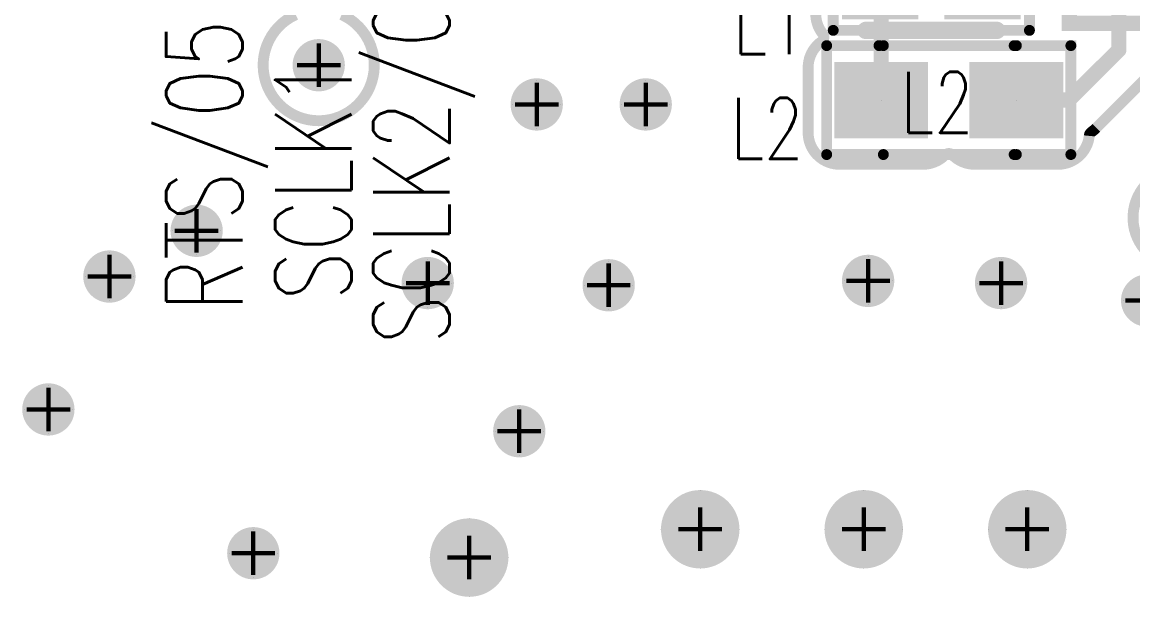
# Model space of a CAD drawing. Extents: x -0.08 to 4.16, y -0.29 to 1.7.
# Drawn here: x 3.364 to 3.873, y 1.044 to 1.308 of the extents above; entities that cross this region are included whole.
import ezdxf
from ezdxf.enums import TextEntityAlignment as Align

# ---------------------------------------------------------------- set-up
doc = ezdxf.new("R2010")
doc.units = 0
doc.header["$MEASUREMENT"] = 0
for name, pattern in [('SIG_11', [2, 1, 1]), ('SIG_35', [2, 1, 1]), ('SIG_36', [2, 1, 1]), ('SIG_63', [2, 1, 1])]:
    doc.linetypes.add(name, pattern=pattern)
doc.layers.get('0').update_dxf_attribs({"linetype": 'CONTINUOUS'})
for name, color, linetype in [('DRIL_NPLTE_THRU_01', 34, 'CONTINUOUS'), ('DRIL_NPLTE_THRU_02', 136, 'CONTINUOUS'), ('DRIL_NPLTE_THRU_03', 136, 'CONTINUOUS'), ('DRIL_NPLTE_THRU_04', 146, 'CONTINUOUS'), ('DRIL_NPLTE_THRU_05', 106, 'CONTINUOUS'), ('DRIL_NPLTE_THRU_06', 253, 'CONTINUOUS'), ('DRIL_PLTE_THRU_01', 34, 'CONTINUOUS'), ('DRIL_PLTE_THRU_02', 136, 'CONTINUOUS'), ('DRIL_PLTE_THRU_03', 136, 'CONTINUOUS'), ('DRIL_PLTE_THRU_04', 146, 'CONTINUOUS'), ('DRIL_PLTE_THRU_05', 106, 'CONTINUOUS'), ('DRIL_PLTE_THRU_06', 253, 'CONTINUOUS'), ('DRIL_SYMBOL', 130, 'CONTINUOUS'), ('PADS_BOT', 255, 'CONTINUOUS'), ('PADS_INNER', 43, 'CONTINUOUS'), ('PADS_TOP', 43, 'CONTINUOUS'), ('PADS_XR_121', 2, 'CONTINUOUS'), ('PADS_XR_123', 2, 'CONTINUOUS'), ('PART_NAME_126', 16, 'CONTINUOUS'), ('PART_NAME_127', 1, 'CONTINUOUS'), ('PART_TOP_2DLINE_126', 16, 'CONTINUOUS'), ('PART_TOP_2DLINE_127', 1, 'CONTINUOUS'), ('POUR_OUTLINE_01', 34, 'CONTINUOUS'), ('POUR_VIATHERM_01', 34, 'CONTINUOUS'), ('TEXT_126', 231, 'CONTINUOUS'), ('TRACE_01', 34, 'CONTINUOUS'), ('VIAPTS', 2, 'CONTINUOUS')]:
    doc.layers.add(name, color=color, linetype=linetype)
doc.styles.add('W0$004', font='simplex', dxfattribs={"width": 0.75})
doc.styles.add('W0$005', font='simplex', dxfattribs={"width": 0.75})

# ---------------------------------------------------------------- blocks, each defined once
blk = doc.blocks.new('POUR_OUTLINE_1995')
at = {"layer": 'POUR_OUTLINE_01', "const_width": 0.005}
for points in [[(17.96188, 6.69455, -1.917512), (17.96188, 6.73145, 0.153535)], [(17.93163, 6.77618), (17.90973, 6.75427, -0.041289), (17.90746, 6.75235, 0.216131), (17.90643, 6.75057, -0.385499), (17.892, 6.7375), (17.854, 6.7375, -0.19846), (17.84376, 6.74173, 0.413192), (17.84024, 6.74173, -0.19846), (17.83, 6.7375), (17.792, 6.7375, -0.414214), (17.7775, 6.752), (17.7775, 6.782, -0.24396), (17.78365, 6.79385, 0.431812), (17.78416, 6.79746, -0.169946), (17.781, 6.8065)], [(17.56353, 6.80622, -4.625626), (17.54247, 6.80622, 0.806913)]]:
    blk.add_lwpolyline(points, format="xyb", dxfattribs=at)
blk = doc.blocks.new('POUR_VIATHERM_2111')
at = {"layer": 'POUR_VIATHERM_01'}
for points in [[(17.878, 6.588), (17.878, 6.588)], [(17.86, 6.57), (17.86, 6.57)], [(17.896, 6.57), (17.896, 6.57)], [(17.878, 6.552), (17.878, 6.552)]]:
    blk.add_lwpolyline(points, dxfattribs=at)
blk = doc.blocks.new('POUR_VIATHERM_2113')
at = {"layer": 'POUR_VIATHERM_01'}
for points in [[(17.803, 6.588), (17.803, 6.588)], [(17.785, 6.57), (17.785, 6.57)], [(17.821, 6.57), (17.821, 6.57)], [(17.803, 6.552), (17.803, 6.552)]]:
    blk.add_lwpolyline(points, dxfattribs=at)
blk = doc.blocks.new('POUR_VIATHERM_2127')
at = {"layer": 'POUR_VIATHERM_01'}
for points in [[(17.933, 6.686), (17.933, 6.686)], [(17.922, 6.675), (17.922, 6.675)], [(17.944, 6.675), (17.944, 6.675)], [(17.933, 6.664), (17.933, 6.664)]]:
    blk.add_lwpolyline(points, dxfattribs=at)
blk = doc.blocks.new('POUR_VIATHERM_2128')
at = {"layer": 'POUR_VIATHERM_01'}
for points in [[(17.866, 6.694), (17.866, 6.694)], [(17.855, 6.683), (17.855, 6.683)], [(17.877, 6.683), (17.877, 6.683)], [(17.866, 6.672), (17.866, 6.672)]]:
    blk.add_lwpolyline(points, dxfattribs=at)
blk = doc.blocks.new('POUR_VIATHERM_2129')
at = {"layer": 'POUR_VIATHERM_01'}
for points in [[(17.805, 6.695), (17.805, 6.695)], [(17.794, 6.684), (17.794, 6.684)], [(17.816, 6.684), (17.816, 6.684)], [(17.805, 6.673), (17.805, 6.673)]]:
    blk.add_lwpolyline(points, dxfattribs=at)
blk = doc.blocks.new('POUR_VIATHERM_2134')
at = {"layer": 'POUR_VIATHERM_01'}
for points in [[(17.686, 6.693), (17.686, 6.693)], [(17.675, 6.682), (17.675, 6.682)], [(17.697, 6.682), (17.697, 6.682)], [(17.686, 6.671), (17.686, 6.671)]]:
    blk.add_lwpolyline(points, dxfattribs=at)
blk = doc.blocks.new('POUR_VIATHERM_2135')
at = {"layer": 'POUR_VIATHERM_01'}
for points in [[(17.645, 6.626), (17.645, 6.626)], [(17.634, 6.615), (17.634, 6.615)], [(17.656, 6.615), (17.656, 6.615)], [(17.645, 6.604), (17.645, 6.604)]]:
    blk.add_lwpolyline(points, dxfattribs=at)
blk = doc.blocks.new('POUR_VIATHERM_2137')
at = {"layer": 'POUR_VIATHERM_01'}
for points in [[(17.622, 6.575), (17.622, 6.575)], [(17.604, 6.557), (17.604, 6.557)], [(17.64, 6.557), (17.64, 6.557)], [(17.622, 6.539), (17.622, 6.539)]]:
    blk.add_lwpolyline(points, dxfattribs=at)
blk = doc.blocks.new('POUR_VIATHERM_2138')
at = {"layer": 'POUR_VIATHERM_01'}
for points in [[(17.728, 6.588), (17.728, 6.588)], [(17.71, 6.57), (17.71, 6.57)], [(17.746, 6.57), (17.746, 6.57)], [(17.728, 6.552), (17.728, 6.552)]]:
    blk.add_lwpolyline(points, dxfattribs=at)
blk = doc.blocks.new('POUR_VIATHERM_2139')
at = {"layer": 'POUR_VIATHERM_01'}
for points in [[(17.523, 6.57), (17.523, 6.57)], [(17.512, 6.559), (17.512, 6.559)], [(17.534, 6.559), (17.534, 6.559)], [(17.523, 6.548), (17.523, 6.548)]]:
    blk.add_lwpolyline(points, dxfattribs=at)
blk = doc.blocks.new('POUR_VIATHERM_2166')
at = {"layer": 'POUR_VIATHERM_01'}
for points in [[(17.603, 6.694), (17.603, 6.694)], [(17.592, 6.683), (17.592, 6.683)], [(17.614, 6.683), (17.614, 6.683)], [(17.603, 6.672), (17.603, 6.672)]]:
    blk.add_lwpolyline(points, dxfattribs=at)
blk = doc.blocks.new('POUR_VIATHERM_2167')
at = {"layer": 'POUR_VIATHERM_01'}
for points in [[(17.703, 6.776), (17.703, 6.776)], [(17.692, 6.765), (17.692, 6.765)], [(17.714, 6.765), (17.714, 6.765)], [(17.703, 6.754), (17.703, 6.754)]]:
    blk.add_lwpolyline(points, dxfattribs=at)
blk = doc.blocks.new('POUR_VIATHERM_2168')
at = {"layer": 'POUR_VIATHERM_01'}
for points in [[(17.653, 6.776), (17.653, 6.776)], [(17.642, 6.765), (17.642, 6.765)], [(17.664, 6.765), (17.664, 6.765)], [(17.653, 6.754), (17.653, 6.754)]]:
    blk.add_lwpolyline(points, dxfattribs=at)
blk = doc.blocks.new('POUR_VIATHERM_2177')
at = {"layer": 'POUR_VIATHERM_01'}
for points in [[(17.497, 6.718), (17.497, 6.718)], [(17.486, 6.707), (17.486, 6.707)], [(17.508, 6.707), (17.508, 6.707)], [(17.497, 6.696), (17.497, 6.696)]]:
    blk.add_lwpolyline(points, dxfattribs=at)
blk = doc.blocks.new('POUR_VIATHERM_2178')
at = {"layer": 'POUR_VIATHERM_01'}
for points in [[(17.457, 6.697), (17.457, 6.697)], [(17.446, 6.686), (17.446, 6.686)], [(17.468, 6.686), (17.468, 6.686)], [(17.457, 6.675), (17.457, 6.675)]]:
    blk.add_lwpolyline(points, dxfattribs=at)
blk = doc.blocks.new('POUR_VIATHERM_2179')
at = {"layer": 'POUR_VIATHERM_01'}
for points in [[(17.429, 6.636), (17.429, 6.636)], [(17.418, 6.625), (17.418, 6.625)], [(17.44, 6.625), (17.44, 6.625)], [(17.429, 6.614), (17.429, 6.614)]]:
    blk.add_lwpolyline(points, dxfattribs=at)
blk = doc.blocks.new('POUR_HEADER_1')
for name in ['POUR_OUTLINE_1995', 'POUR_VIATHERM_2168', 'POUR_VIATHERM_2167', 'POUR_VIATHERM_2177', 'POUR_VIATHERM_2178', 'POUR_VIATHERM_2166', 'POUR_VIATHERM_2134', 'POUR_VIATHERM_2129', 'POUR_VIATHERM_2128', 'POUR_VIATHERM_2127', 'POUR_VIATHERM_2179', 'POUR_VIATHERM_2135', 'POUR_VIATHERM_2138', 'POUR_VIATHERM_2113', 'POUR_VIATHERM_2111', 'POUR_VIATHERM_2139', 'POUR_VIATHERM_2137']:
    blk.add_blockref(name, (-17.378, -6.845))
blk = doc.blocks.new('SMOOTH_0$007')
at = {"const_width": 0.0035}
blk.add_lwpolyline([(-0.00175, 0, 1), (0.00175, 0, 1)], format="xyb", close=True, dxfattribs=at)
blk = doc.blocks.new('PART_BODY_TOP_63')
at = {"layer": 'PART_TOP_2DLINE_126', "const_width": 0.007}
blk.add_lwpolyline([(-0.1378, 0.14567), (0.1378, 0.14567), (0.1378, -0.14567), (-0.1378, -0.14567)], close=True, dxfattribs=at)
at = {"layer": 'PART_TOP_2DLINE_127', "const_width": 0.007}
blk.add_lwpolyline([(-0.1378, 0.14567), (0.1378, 0.14567), (0.1378, -0.14567), (-0.1378, -0.14567)], close=True, dxfattribs=at)
at = {"layer": 'PART_TOP_2DLINE_126'}
for p in [(-0.1378, 0.14567), (0.1378, 0.14567), (-0.1378, -0.14567), (0.1378, -0.14567)]:
    blk.add_blockref('SMOOTH_0$007', p, dxfattribs=at)
at = {"layer": 'PART_TOP_2DLINE_127'}
for p in [(-0.1378, 0.14567), (0.1378, 0.14567), (-0.1378, -0.14567), (0.1378, -0.14567)]:
    blk.add_blockref('SMOOTH_0$007', p, dxfattribs=at)
blk = doc.blocks.new('DRIL_HOLE_0')
blk.add_lwpolyline([(0, 0, 1), (0, 0, 1)], format="xyb", close=True)
blk = doc.blocks.new('PAD_0')
blk.add_lwpolyline([(0, 0), (0, 0)])
blk = doc.blocks.new('PAD_1')
at = {"const_width": 0.01378}
blk.add_lwpolyline([(-0.0128, 0), (0.0128, 0)], dxfattribs=at)
blk = doc.blocks.new('PAD_2')
at = {"const_width": 0.01181}
blk.add_lwpolyline([(-0.01181, 0), (0.01181, 0)], dxfattribs=at)
blk = doc.blocks.new('STK_TOP_179')
at = {"layer": 'DRIL_NPLTE_THRU_01'}
blk.add_blockref('DRIL_HOLE_0', (0, 0), dxfattribs=at)
at = {"layer": 'DRIL_NPLTE_THRU_02'}
blk.add_blockref('DRIL_HOLE_0', (0, 0), dxfattribs=at)
at = {"layer": 'DRIL_NPLTE_THRU_03'}
blk.add_blockref('DRIL_HOLE_0', (0, 0), dxfattribs=at)
at = {"layer": 'DRIL_NPLTE_THRU_04'}
blk.add_blockref('DRIL_HOLE_0', (0, 0), dxfattribs=at)
at = {"layer": 'DRIL_NPLTE_THRU_05'}
blk.add_blockref('DRIL_HOLE_0', (0, 0), dxfattribs=at)
at = {"layer": 'DRIL_NPLTE_THRU_06'}
blk.add_blockref('DRIL_HOLE_0', (0, 0), dxfattribs=at)
at = {"layer": 'PADS_BOT'}
blk.add_blockref('PAD_0', (0, 0), dxfattribs=at)
at = {"layer": 'PADS_INNER'}
blk.add_blockref('PAD_0', (0, 0), dxfattribs=at)
at = {"layer": 'PADS_TOP', "rotation": 90}
blk.add_blockref('PAD_2', (0, 0), dxfattribs=at)
at = {"layer": 'PADS_XR_121', "rotation": 90}
blk.add_blockref('PAD_1', (0, 0), dxfattribs=at)
at = {"layer": 'PADS_XR_123', "rotation": 90}
blk.add_blockref('PAD_2', (0, 0), dxfattribs=at)
blk = doc.blocks.new('STK_TOP_178')
at = {"layer": 'DRIL_NPLTE_THRU_01'}
blk.add_blockref('DRIL_HOLE_0', (0, 0), dxfattribs=at)
at = {"layer": 'DRIL_NPLTE_THRU_02'}
blk.add_blockref('DRIL_HOLE_0', (0, 0), dxfattribs=at)
at = {"layer": 'DRIL_NPLTE_THRU_03'}
blk.add_blockref('DRIL_HOLE_0', (0, 0), dxfattribs=at)
at = {"layer": 'DRIL_NPLTE_THRU_04'}
blk.add_blockref('DRIL_HOLE_0', (0, 0), dxfattribs=at)
at = {"layer": 'DRIL_NPLTE_THRU_05'}
blk.add_blockref('DRIL_HOLE_0', (0, 0), dxfattribs=at)
at = {"layer": 'DRIL_NPLTE_THRU_06'}
blk.add_blockref('DRIL_HOLE_0', (0, 0), dxfattribs=at)
at = {"layer": 'PADS_BOT'}
blk.add_blockref('PAD_0', (0, 0), dxfattribs=at)
at = {"layer": 'PADS_INNER'}
blk.add_blockref('PAD_0', (0, 0), dxfattribs=at)
at = {"layer": 'PADS_TOP'}
blk.add_blockref('PAD_2', (0, 0), dxfattribs=at)
at = {"layer": 'PADS_XR_121'}
blk.add_blockref('PAD_1', (0, 0), dxfattribs=at)
at = {"layer": 'PADS_XR_123'}
blk.add_blockref('PAD_2', (0, 0), dxfattribs=at)
blk = doc.blocks.new('PAD_3')
at = {"const_width": 0.01378}
blk.add_lwpolyline([(-0.00689, 0), (0.00689, 0)], dxfattribs=at)
blk = doc.blocks.new('PAD_4')
at = {"const_width": 0.01181}
blk.add_lwpolyline([(-0.00591, 0), (0.00591, 0)], dxfattribs=at)
blk = doc.blocks.new('STK_TOP_180')
at = {"layer": 'DRIL_NPLTE_THRU_01'}
blk.add_blockref('DRIL_HOLE_0', (0, 0), dxfattribs=at)
at = {"layer": 'DRIL_NPLTE_THRU_02'}
blk.add_blockref('DRIL_HOLE_0', (0, 0), dxfattribs=at)
at = {"layer": 'DRIL_NPLTE_THRU_03'}
blk.add_blockref('DRIL_HOLE_0', (0, 0), dxfattribs=at)
at = {"layer": 'DRIL_NPLTE_THRU_04'}
blk.add_blockref('DRIL_HOLE_0', (0, 0), dxfattribs=at)
at = {"layer": 'DRIL_NPLTE_THRU_05'}
blk.add_blockref('DRIL_HOLE_0', (0, 0), dxfattribs=at)
at = {"layer": 'DRIL_NPLTE_THRU_06'}
blk.add_blockref('DRIL_HOLE_0', (0, 0), dxfattribs=at)
at = {"layer": 'PADS_BOT'}
blk.add_blockref('PAD_0', (0, 0), dxfattribs=at)
at = {"layer": 'PADS_INNER'}
blk.add_blockref('PAD_0', (0, 0), dxfattribs=at)
at = {"layer": 'PADS_TOP'}
blk.add_blockref('PAD_4', (0, 0), dxfattribs=at)
at = {"layer": 'PADS_XR_121'}
blk.add_blockref('PAD_3', (0, 0), dxfattribs=at)
at = {"layer": 'PADS_XR_123'}
blk.add_blockref('PAD_4', (0, 0), dxfattribs=at)
blk = doc.blocks.new('SYM_TOP_13')
for name, p in [('PART_BODY_TOP_63', (0, 0)), ('STK_TOP_178', (-0.11417, 0.12303)), ('STK_TOP_178', (0.11417, 0.12303)), ('STK_TOP_179', (-0.07677, 0.00098)), ('STK_TOP_179', (-0.05118, 0.00098)), ('STK_TOP_179', (-0.02559, 0.00098)), ('STK_TOP_179', (0, 0.00098)), ('STK_TOP_179', (0.02559, 0.00098)), ('STK_TOP_179', (0.05118, 0.00098)), ('STK_TOP_179', (0.07677, 0.00098)), ('STK_TOP_178', (-0.11417, 0.00492)), ('STK_TOP_178', (0.11417, 0.00492)), ('STK_TOP_178', (-0.11417, -0.02067)), ('STK_TOP_178', (0.11417, -0.02067)), ('STK_TOP_180', (-0.07677, -0.03543)), ('STK_TOP_178', (-0.11417, -0.04626)), ('STK_TOP_178', (-0.03937, -0.04626)), ('STK_TOP_178', (0, -0.04626)), ('STK_TOP_178', (0.03937, -0.04626)), ('STK_TOP_178', (0.11417, -0.04626)), ('STK_TOP_180', (-0.07677, -0.06102)), ('STK_TOP_178', (-0.11417, -0.07185)), ('STK_TOP_178', (-0.03937, -0.07185)), ('STK_TOP_178', (0, -0.07185)), ('STK_TOP_178', (0.03937, -0.07185)), ('STK_TOP_178', (0.11417, -0.07185)), ('STK_TOP_180', (-0.07677, -0.08661)), ('STK_TOP_178', (-0.11417, -0.09744)), ('STK_TOP_178', (0.11417, -0.09744)), ('STK_TOP_179', (-0.07677, -0.12205)), ('STK_TOP_179', (-0.05118, -0.12205)), ('STK_TOP_179', (-0.02559, -0.12205)), ('STK_TOP_179', (0, -0.12205)), ('STK_TOP_179', (0.02559, -0.12205)), ('STK_TOP_179', (0.05118, -0.12205)), ('STK_TOP_179', (0.07677, -0.12205)), ('STK_TOP_178', (-0.11417, -0.12303)), ('STK_TOP_178', (0.11417, -0.12303))]:
    blk.add_blockref(name, p)
blk = doc.blocks.new('PART_TOP_0')
blk.add_blockref('SYM_TOP_13', (0, 0))
at = {"layer": 'PART_NAME_126', "style": 'W0$005', "width": 0.75}
blk.add_text('U2', height=0.035, rotation=90, dxfattribs=at).set_placement((0.189, -0.051))
at = {"layer": 'PART_NAME_127', "style": 'W0$005', "width": 0.75}
blk.add_text('U2', height=0.035, rotation=90, dxfattribs=at).set_placement((0.018, -0.074))
blk = doc.blocks.new('SMOOTH_0$008')
at = {"const_width": 0.004}
blk.add_lwpolyline([(-0.002, 0, 1), (0.002, 0, 1)], format="xyb", close=True, dxfattribs=at)
blk = doc.blocks.new('SMOOTH_0$005')
at = {"const_width": 0.0025}
blk.add_lwpolyline([(-0.00125, 0, 1), (0.00125, 0, 1)], format="xyb", close=True, dxfattribs=at)
blk = doc.blocks.new('PART_BODY_TOP_72')
at = {"layer": 'PART_TOP_2DLINE_126', "const_width": 0.008}
for points in [[(-0.03, 0.02), (0.03, 0.02)], [(-0.03, -0.02), (0.03, -0.02)]]:
    blk.add_lwpolyline(points, dxfattribs=at)
at = {"layer": 'PART_TOP_2DLINE_127', "const_width": 0.005}
for points in [[(-0.045, 0.02), (0.045, 0.02)], [(-0.045, 0.02), (-0.045, -0.02)], [(0.045, 0.02), (0.045, -0.02)], [(-0.045, -0.02), (0.045, -0.02)]]:
    blk.add_lwpolyline(points, dxfattribs=at)
at = {"layer": 'PART_TOP_2DLINE_126'}
for p in [(-0.03, 0.02), (0.03, 0.02), (-0.03, -0.02), (0.03, -0.02)]:
    blk.add_blockref('SMOOTH_0$008', p, dxfattribs=at)
at = {"layer": 'PART_TOP_2DLINE_127'}
for p in [(-0.045, 0.02), (-0.045, 0.02), (0.045, 0.02), (0.045, 0.02), (-0.045, -0.02), (-0.045, -0.02), (0.045, -0.02), (0.045, -0.02)]:
    blk.add_blockref('SMOOTH_0$005', p, dxfattribs=at)
blk = doc.blocks.new('PAD_16')
at = {"const_width": 0.03}
blk.add_lwpolyline([(-0.0175, 0), (0.0175, 0)], dxfattribs=at)
blk = doc.blocks.new('PAD_17')
at = {"const_width": 0.025}
blk.add_lwpolyline([(-0.015, 0), (0.015, 0)], dxfattribs=at)
blk = doc.blocks.new('STK_TOP_68')
at = {"layer": 'DRIL_NPLTE_THRU_01'}
blk.add_blockref('DRIL_HOLE_0', (0, 0), dxfattribs=at)
at = {"layer": 'DRIL_NPLTE_THRU_02'}
blk.add_blockref('DRIL_HOLE_0', (0, 0), dxfattribs=at)
at = {"layer": 'DRIL_NPLTE_THRU_03'}
blk.add_blockref('DRIL_HOLE_0', (0, 0), dxfattribs=at)
at = {"layer": 'DRIL_NPLTE_THRU_04'}
blk.add_blockref('DRIL_HOLE_0', (0, 0), dxfattribs=at)
at = {"layer": 'DRIL_NPLTE_THRU_05'}
blk.add_blockref('DRIL_HOLE_0', (0, 0), dxfattribs=at)
at = {"layer": 'DRIL_NPLTE_THRU_06'}
blk.add_blockref('DRIL_HOLE_0', (0, 0), dxfattribs=at)
at = {"layer": 'PADS_BOT'}
blk.add_blockref('PAD_0', (0, 0), dxfattribs=at)
at = {"layer": 'PADS_INNER'}
blk.add_blockref('PAD_0', (0, 0), dxfattribs=at)
at = {"layer": 'PADS_TOP'}
blk.add_blockref('PAD_17', (0, 0), dxfattribs=at)
at = {"layer": 'PADS_XR_121'}
blk.add_blockref('PAD_16', (0, 0), dxfattribs=at)
at = {"layer": 'PADS_XR_123'}
blk.add_blockref('PAD_17', (0, 0), dxfattribs=at)
blk = doc.blocks.new('SYM_TOP_22')
for name, p in [('PART_BODY_TOP_72', (0, 0)), ('STK_TOP_68', (-0.0235, 0)), ('STK_TOP_68', (0.0235, 0))]:
    blk.add_blockref(name, p)
blk = doc.blocks.new('PART_TOP_45')
blk.add_blockref('SYM_TOP_22', (0, 0))
at = {"layer": 'PART_NAME_126', "style": 'W0$005', "width": 0.75}
blk.add_text('L1', height=0.02863, rotation=180, dxfattribs=at).set_placement((0.091, 0.031))
at = {"layer": 'PART_NAME_127', "style": 'W0$004', "width": 0.75}
blk.add_text('L1', height=0.028, rotation=180, dxfattribs=at).set_placement((0.007, -0.003), align=Align.MIDDLE_CENTER)
blk = doc.blocks.new('PART_BODY_TOP_78')
at = {"layer": 'PART_TOP_2DLINE_126', "const_width": 0.005}
for points in [[(-0.032, 0.025), (-0.056, 0.025), (-0.056, -0.025), (-0.03, -0.025)], [(0.03, 0.025), (-0.03, 0.025)], [(0.031, 0.025), (0.056, 0.025), (0.056, -0.025), (0.031, -0.025)], [(-0.03, -0.025), (0.03, -0.025)]]:
    blk.add_lwpolyline(points, dxfattribs=at)
at = {"layer": 'PART_TOP_2DLINE_127', "const_width": 0.005}
for points in [[(-0.032, 0.025), (-0.056, 0.025), (-0.056, -0.025), (-0.03, -0.025)], [(0.03, 0.025), (-0.03, 0.025)], [(0.031, 0.025), (0.056, 0.025), (0.056, -0.025), (0.031, -0.025)], [(-0.03, -0.025), (0.03, -0.025)]]:
    blk.add_lwpolyline(points, dxfattribs=at)
at = {"layer": 'PART_TOP_2DLINE_126'}
for p in [(-0.056, 0.025), (-0.032, 0.025), (-0.03, 0.025), (0.03, 0.025), (0.031, 0.025), (0.056, 0.025), (-0.056, -0.025), (-0.03, -0.025), (-0.03, -0.025), (0.03, -0.025), (0.031, -0.025), (0.056, -0.025)]:
    blk.add_blockref('SMOOTH_0$005', p, dxfattribs=at)
at = {"layer": 'PART_TOP_2DLINE_127'}
for p in [(-0.056, 0.025), (-0.032, 0.025), (-0.03, 0.025), (0.03, 0.025), (0.031, 0.025), (0.056, 0.025), (-0.056, -0.025), (-0.03, -0.025), (-0.03, -0.025), (0.03, -0.025), (0.031, -0.025), (0.056, -0.025)]:
    blk.add_blockref('SMOOTH_0$005', p, dxfattribs=at)
blk = doc.blocks.new('PAD_37')
at = {"const_width": 0.035}
blk.add_lwpolyline([(-0.0215, 0), (0.0215, 0)], dxfattribs=at)
blk = doc.blocks.new('PAD_20')
at = {"const_width": 0.03}
blk.add_lwpolyline([(-0.019, 0), (0.019, 0)], dxfattribs=at)
blk = doc.blocks.new('STK_TOP_201')
at = {"layer": 'DRIL_NPLTE_THRU_01'}
blk.add_blockref('DRIL_HOLE_0', (0, 0), dxfattribs=at)
at = {"layer": 'DRIL_NPLTE_THRU_02'}
blk.add_blockref('DRIL_HOLE_0', (0, 0), dxfattribs=at)
at = {"layer": 'DRIL_NPLTE_THRU_03'}
blk.add_blockref('DRIL_HOLE_0', (0, 0), dxfattribs=at)
at = {"layer": 'DRIL_NPLTE_THRU_04'}
blk.add_blockref('DRIL_HOLE_0', (0, 0), dxfattribs=at)
at = {"layer": 'DRIL_NPLTE_THRU_05'}
blk.add_blockref('DRIL_HOLE_0', (0, 0), dxfattribs=at)
at = {"layer": 'DRIL_NPLTE_THRU_06'}
blk.add_blockref('DRIL_HOLE_0', (0, 0), dxfattribs=at)
at = {"layer": 'PADS_BOT'}
blk.add_blockref('PAD_0', (0, 0), dxfattribs=at)
at = {"layer": 'PADS_INNER'}
blk.add_blockref('PAD_0', (0, 0), dxfattribs=at)
at = {"layer": 'PADS_TOP'}
blk.add_blockref('PAD_20', (0, 0), dxfattribs=at)
at = {"layer": 'PADS_XR_121'}
blk.add_blockref('PAD_37', (0, 0), dxfattribs=at)
at = {"layer": 'PADS_XR_123'}
blk.add_blockref('PAD_20', (0, 0), dxfattribs=at)
blk = doc.blocks.new('SYM_TOP_28')
for name, p in [('PART_BODY_TOP_78', (0, 0)), ('STK_TOP_201', (-0.031, 0)), ('STK_TOP_201', (0.031, 0))]:
    blk.add_blockref(name, p)
blk = doc.blocks.new('PART_TOP_93')
blk.add_blockref('SYM_TOP_28', (0, 0))
at = {"layer": 'PART_NAME_126', "style": 'W0$005', "width": 0.75}
blk.add_text('L2', height=0.028, dxfattribs=at).set_placement((-0.1, -0.027))
at = {"layer": 'PART_NAME_127', "style": 'W0$004', "width": 0.75}
blk.add_text('L2', height=0.028, dxfattribs=at).set_placement((-0.022, -0.015))
blk = doc.blocks.new('DRIL_SYMBOL_0$018')
at = {"layer": 'DRIL_SYMBOL', "const_width": 0.002}
for points in [[(0, -0.01), (0, 0.01)], [(-0.01, 0), (0.01, 0)]]:
    blk.add_lwpolyline(points, dxfattribs=at)
blk = doc.blocks.new('DRIL_HOLE_0$018')
at = {"const_width": 0.009}
blk.add_lwpolyline([(-0.0045, 0, 1), (0.0045, 0, 1)], format="xyb", close=True, dxfattribs=at)
blk.add_blockref('DRIL_SYMBOL_0$018', (0, 0))
blk = doc.blocks.new('PAD_54')
at = {"const_width": 0.018}
blk.add_lwpolyline([(0, -0.009, 1), (0, 0.009, 1)], format="xyb", close=True, dxfattribs=at)
blk = doc.blocks.new('STK_TOP_10')
at = {"layer": 'DRIL_PLTE_THRU_01'}
blk.add_blockref('DRIL_HOLE_0$018', (0, 0), dxfattribs=at)
at = {"layer": 'DRIL_PLTE_THRU_02'}
blk.add_blockref('DRIL_HOLE_0$018', (0, 0), dxfattribs=at)
at = {"layer": 'DRIL_PLTE_THRU_03'}
blk.add_blockref('DRIL_HOLE_0$018', (0, 0), dxfattribs=at)
at = {"layer": 'DRIL_PLTE_THRU_04'}
blk.add_blockref('DRIL_HOLE_0$018', (0, 0), dxfattribs=at)
at = {"layer": 'DRIL_PLTE_THRU_05'}
blk.add_blockref('DRIL_HOLE_0$018', (0, 0), dxfattribs=at)
at = {"layer": 'DRIL_PLTE_THRU_06'}
blk.add_blockref('DRIL_HOLE_0$018', (0, 0), dxfattribs=at)
at = {"layer": 'PADS_BOT'}
blk.add_blockref('PAD_54', (0, 0), dxfattribs=at)
at = {"layer": 'PADS_INNER'}
blk.add_blockref('PAD_54', (0, 0), dxfattribs=at)
at = {"layer": 'PADS_TOP'}
blk.add_blockref('PAD_54', (0, 0), dxfattribs=at)
blk = doc.blocks.new('SYM_TOP_10')
blk.add_blockref('STK_TOP_10', (0, 0))
blk = doc.blocks.new('DRIL_SYMBOL_0$008')
at = {"layer": 'DRIL_SYMBOL', "const_width": 0.002}
for points in [[(0, -0.01), (0, 0.01)], [(-0.01, 0), (0.01, 0)]]:
    blk.add_lwpolyline(points, dxfattribs=at)
blk = doc.blocks.new('DRIL_HOLE_0$008')
at = {"const_width": 0.004}
blk.add_lwpolyline([(-0.002, 0, 1), (0.002, 0, 1)], format="xyb", close=True, dxfattribs=at)
blk.add_blockref('DRIL_SYMBOL_0$008', (0, 0))
blk = doc.blocks.new('PAD_79')
at = {"const_width": 0.012}
blk.add_lwpolyline([(0, -0.006, 1), (0, 0.006, 1)], format="xyb", close=True, dxfattribs=at)
blk = doc.blocks.new('PAD_80')
at = {"const_width": 0.011}
blk.add_lwpolyline([(0, -0.0055, 1), (0, 0.0055, 1)], format="xyb", close=True, dxfattribs=at)
blk = doc.blocks.new('STK_TOP_129')
at = {"layer": 'DRIL_PLTE_THRU_01'}
blk.add_blockref('DRIL_HOLE_0$008', (0, 0), dxfattribs=at)
at = {"layer": 'DRIL_PLTE_THRU_02'}
blk.add_blockref('DRIL_HOLE_0$008', (0, 0), dxfattribs=at)
at = {"layer": 'DRIL_PLTE_THRU_03'}
blk.add_blockref('DRIL_HOLE_0$008', (0, 0), dxfattribs=at)
at = {"layer": 'DRIL_PLTE_THRU_04'}
blk.add_blockref('DRIL_HOLE_0$008', (0, 0), dxfattribs=at)
at = {"layer": 'DRIL_PLTE_THRU_05'}
blk.add_blockref('DRIL_HOLE_0$008', (0, 0), dxfattribs=at)
at = {"layer": 'DRIL_PLTE_THRU_06'}
blk.add_blockref('DRIL_HOLE_0$008', (0, 0), dxfattribs=at)
at = {"layer": 'PADS_BOT'}
blk.add_blockref('PAD_79', (0, 0), dxfattribs=at)
at = {"layer": 'PADS_INNER'}
blk.add_blockref('PAD_79', (0, 0), dxfattribs=at)
at = {"layer": 'PADS_TOP'}
blk.add_blockref('PAD_80', (0, 0), dxfattribs=at)
blk = doc.blocks.new('SYM_TOP_11')
blk.add_blockref('STK_TOP_129', (0, 0))

msp = doc.modelspace()

# ---------------------------------------------------------------- linework, layer by layer
at = {"layer": 'TRACE_01', "linetype": 'SIG_35', "const_width": 0.007}
for points in [[(3.86697, 1.33083), (3.867, 1.3308), (3.867, 1.295)], [(3.82, 1.272), (3.844, 1.272), (3.867, 1.295)]]:
    msp.add_lwpolyline(points, dxfattribs=at)
at = {"layer": 'TRACE_01', "linetype": 'SIG_36', "const_width": 0.007}
msp.add_lwpolyline([(3.7575, 1.324), (3.758, 1.324), (3.758, 1.272)], dxfattribs=at)

# ---------------------------------------------------------------- block references
at = {"linetype": 'SIG_11'}
msp.add_blockref('POUR_HEADER_1', (3.325, 1.35), dxfattribs=at)
for name, p, rotation in [('PART_TOP_0', (3.99, 1.445), 270), ('PART_TOP_45', (3.781, 1.324), 180)]:
    msp.add_blockref(name, p, dxfattribs=dict(rotation=rotation))
msp.add_blockref('PART_TOP_93', (3.789, 1.272))
at = {"layer": 'TRACE_01'}
for p in [(3.867, 1.295), (3.867, 1.295), (3.758, 1.272), (3.82, 1.272), (3.844, 1.272)]:
    msp.add_blockref('SMOOTH_0$007', p, dxfattribs=at)
at = {"layer": 'VIAPTS', "linetype": 'SIG_63'}
msp.add_blockref('SYM_TOP_11', (3.5, 1.288), dxfattribs=at)
at = {"layer": 'VIAPTS', "linetype": 'SIG_11'}
for name, p in [('SYM_TOP_11', (3.6, 1.27)), ('SYM_TOP_11', (3.65, 1.27)), ('SYM_TOP_11', (3.444, 1.212)), ('SYM_TOP_11', (3.404, 1.191)), ('SYM_TOP_11', (3.55, 1.188)), ('SYM_TOP_11', (3.633, 1.187)), ('SYM_TOP_11', (3.752, 1.189)), ('SYM_TOP_11', (3.813, 1.188)), ('SYM_TOP_11', (3.88, 1.18)), ('SYM_TOP_11', (3.376, 1.13)), ('SYM_TOP_11', (3.592, 1.12)), ('SYM_TOP_10', (3.675, 1.075)), ('SYM_TOP_10', (3.75, 1.075)), ('SYM_TOP_10', (3.825, 1.075)), ('SYM_TOP_10', (3.569, 1.062)), ('SYM_TOP_11', (3.47, 1.064))]:
    msp.add_blockref(name, p, dxfattribs=at)

# ---------------------------------------------------------------- texts
at = {"layer": 'TEXT_126', "style": 'W0$005', "width": 0.75}
for s, p in [('SCLK2/00', (3.56, 1.16)), ('RTS/05', (3.465, 1.175)), ('SCLK1', (3.515, 1.18))]:
    msp.add_text(s, height=0.035, rotation=90, dxfattribs=at).set_placement(p)

doc.saveas('drawing.dxf')
